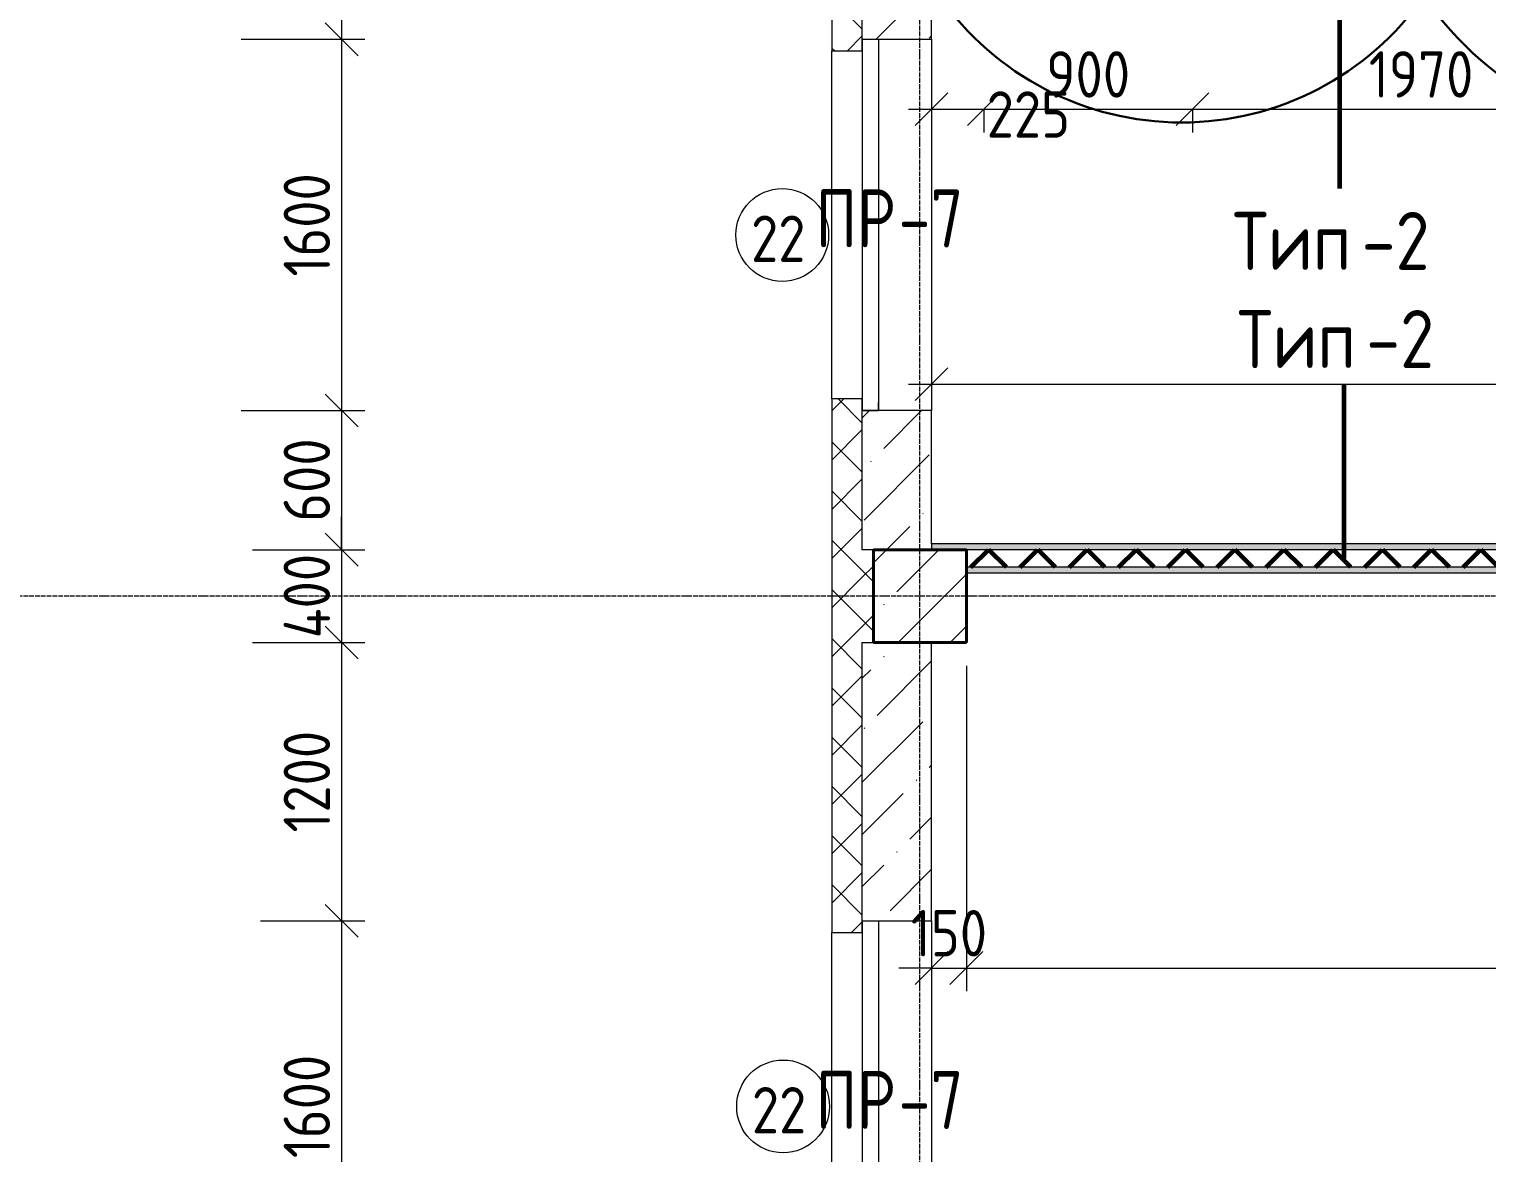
# Model space of a CAD drawing. Header units: millimetres. Extents: x -60946 to 138510, y -262288 to 24501.
# Drawn here: x -22156 to -15873, y -47860 to -43016 of the extents above; entities that cross this region are included whole.
import ezdxf

# ---------------------------------------------------------------- set-up
doc = ezdxf.new("R2010")
doc.units = ezdxf.units.MM
doc.linetypes.add('ADSK_Линия сетки', pattern=[25, 20, -2.5, 0, -2.5])
for name, color, linetype, lineweight in [('2)Тип-2', 3, 'Continuous', 60), ('_ Окна', 7, 'Continuous', 18), ('Марки', 7, 'Continuous', 20), ('Марки окон', 7, 'Continuous', 20), ('Несущие колонны', 7, 'Continuous', 18), ('Окна', 7, 'Continuous', 9), ('Оси', 7, 'Continuous', 9), ('Размеры', 7, 'Continuous', 9), ('Стены внутренние', 7, 'Continuous', 18), ('Стены наружные', 7, 'Continuous', 18), ('Стены несущие', 7, 'Continuous', 30), ('Стены отделка', 7, 'Continuous', 30), ('Стены штриховка', 7, 'Continuous', 9)]:
    doc.layers.add(name, color=color, linetype=linetype, lineweight=lineweight)
doc.layers.add('2)Тип-4', color=7, linetype='Continuous', lineweight=30, true_color=0x0080c0)
doc.styles.add('GOST Common_2', font='', dxfattribs={"width": 0.9, "height": 250})
doc.styles.add('GOST Common_3', font='', dxfattribs={"width": 0.9, "height": 200})
doc.styles.add('GOST Common_5', font='', dxfattribs={"width": 0.85, "height": 250})
doc.styles.get('GOST Common_2').set_extended_font_data('GOST Common')
doc.styles.get('GOST Common_3').set_extended_font_data('GOST Common')
doc.styles.get('GOST Common_5').set_extended_font_data('GOST Common')
doc.dimstyles.new('ADSK_Основной_2_0', dxfattribs={"dimscale": 304.8, "dimtxt": 201.142999, "dimasz": 0.463911, "dimexe": 0.328084, "dimexo": 0.328084, "dimgap": 0.164042, "dimtad": 1, "dimdec": 3, "dimrnd": 0.001, "dimdsep": 46, "dimtxsty": 'GOST Common_3', "dimblk1": 'OBLIQUE', "dimblk2": 'OBLIQUE', "dimsah": 1, "dimcen": 0.09, "dimdle": 0.328084, "dimazin": 2, "dimtfac": 1, "dimtdec": 4, "dimtix": 1, "dimtmove": 0, "dimatfit": 3, "dimfxl": 1, "dimtvp": 1, "dimtolj": 1, "dimtzin": 0, "dimlwd": 20, "dimlwe": 20, "dimarcsym": 2})
doc.dimstyles.new('ADSK_Основной_2_0_1', dxfattribs={"dimscale": 304.8, "dimtxt": 201.142999, "dimasz": 0.463911, "dimexe": 0.328084, "dimexo": 0.328084, "dimgap": 0.164042, "dimtad": 1, "dimdec": 3, "dimrnd": 0.001, "dimdsep": 46, "dimtxsty": 'GOST Common_3', "dimblk1": 'OBLIQUE', "dimblk2": 'OBLIQUE', "dimsah": 1, "dimcen": 0.09, "dimdle": 0.328084, "dimazin": 2, "dimtfac": 1, "dimtdec": 4, "dimtix": 1, "dimtmove": 1, "dimatfit": 3, "dimfxl": 1, "dimtvp": 1, "dimtolj": 1, "dimtzin": 0, "dimlwd": 20, "dimlwe": 20, "dimarcsym": 2})
doc.dimstyles.new('ADSK_Основной_2_0_2', dxfattribs={"dimscale": 304.8, "dimtxt": 201.142999, "dimasz": 0.463911, "dimexe": 0.328084, "dimexo": 0.328084, "dimgap": 0.164042, "dimtad": 1, "dimdec": 3, "dimrnd": 0.001, "dimdsep": 46, "dimtxsty": 'GOST Common_3', "dimblk1": 'OBLIQUE', "dimblk2": 'OBLIQUE', "dimsah": 1, "dimcen": 0.09, "dimdle": 0.328084, "dimazin": 2, "dimtfac": 1, "dimtdec": 4, "dimtix": 1, "dimtmove": 0, "dimatfit": 3, "dimfxl": 1, "dimtvp": 1, "dimtolj": 1, "dimtzin": 0, "dimlwd": 20, "dimlwe": 20, "dimarcsym": 2})
pattern_1 = [(45, (1283.93, -48864.63), (-106.066, 106.066), []), (135, (1283.93, -48864.63), (-106.066, -106.066), [])]

# ---------------------------------------------------------------- blocks, each defined once
blk = doc.blocks.new('ADSK_КолоннаЖБ_Прямоугольная - 400x400 мм-1807142-Кладочный план 1-го этажа')
at = {"layer": 'Несущие колонны', "lineweight": 40}
for p, q in [((-200, 200), (200, 200)), ((-200, -200), (-200, 200)), ((200, 200), (200, -200)), ((200, -200), (-200, -200))]:
    blk.add_line(p, q, dxfattribs=at)
blk = doc.blocks.new('ОКНО L03 _2СТ_RS - ОК-1_1600х2000h_противоударное-3556404-Кладочный план 1-го этажа')
at = {"layer": '_ Окна'}
for p, q in [((-838.1, -79), (761.9, -79)), ((-838.1, -149), (-838.1, -79)), ((-838.1, -79), (-803.1, -79)), ((761.9, -79), (726.9, -79)), ((761.9, -149), (761.9, -79)), ((-838.1, -149), (761.9, -149)), ((-838.1, -149), (-833.1, -149)), ((761.9, -149), (756.9, -149))]:
    blk.add_line(p, q, dxfattribs=at)
blk = doc.blocks.new('_Oblique')
at = {"color": 0, "linetype": 'ByBlock', "lineweight": -2}
blk.add_line((-0.5, -0.5), (0.5, 0.5), dxfattribs=at)
blk = doc.blocks.new('*D4282')
at = {"layer": 'Defpoints', "color": 0, "transparency": 16777216}
for p in [(-21341.7, -41859.7), (-21341.7, -43059.7), (-20808.8, -43059.7)]:
    blk.add_point(p, dxfattribs=at)
at = {"layer": 'Размеры', "color": 0, "lineweight": 20, "transparency": 16777216}
for p, q in [((-20808.8, -41759.7), (-20808.8, -43159.7)), ((-21241.7, -41859.7), (-20708.8, -41859.7)), ((-21241.7, -43059.7), (-20708.8, -43059.7))]:
    blk.add_line(p, q, dxfattribs=at)
at = {"layer": 'Размеры', "color": 0, "lineweight": 20, "transparency": 16777216, "xscale": 141.4, "yscale": 141.4, "zscale": 141.4}
for p, rotation in [((-20808.8, -41859.7), 90), ((-20808.8, -43059.7), 270)]:
    blk.add_blockref('_Oblique', p, dxfattribs=dict(at, rotation=rotation))
at = {"layer": 'Размеры', "color": 0, "lineweight": 9, "transparency": 16777216, "insert": (-20958.8, -42459.7), "char_height": 200, "width": 560.473, "attachment_point": 5, "rotation": 90, "style": 'GOST Common_3'}
blk.add_mtext('\\A1;1200', dxfattribs=at)
blk = doc.blocks.new('*D4283')
at = {"layer": 'Defpoints', "color": 0, "transparency": 16777216}
for p in [(-21341.7, -43059.7), (-21341.7, -44659.7), (-20808.8, -44659.7)]:
    blk.add_point(p, dxfattribs=at)
at = {"layer": 'Размеры', "color": 0, "lineweight": 20, "transparency": 16777216}
for p, q in [((-20808.8, -42959.7), (-20808.8, -44759.7)), ((-21241.7, -43059.7), (-20708.8, -43059.7)), ((-21241.7, -44659.7), (-20708.8, -44659.7))]:
    blk.add_line(p, q, dxfattribs=at)
at = {"layer": 'Размеры', "color": 0, "lineweight": 20, "transparency": 16777216, "xscale": 141.4, "yscale": 141.4, "zscale": 141.4}
for p, rotation in [((-20808.8, -43059.7), 90), ((-20808.8, -44659.7), 270)]:
    blk.add_blockref('_Oblique', p, dxfattribs=dict(at, rotation=rotation))
at = {"layer": 'Размеры', "color": 0, "lineweight": 9, "transparency": 16777216, "insert": (-20958.8, -43859.7), "char_height": 200, "width": 560.473, "attachment_point": 5, "rotation": 90, "style": 'GOST Common_3'}
blk.add_mtext('\\A1;1600', dxfattribs=at)
blk = doc.blocks.new('*D4284')
at = {"layer": 'Defpoints', "color": 0, "transparency": 16777216}
for p in [(-21341.7, -44659.7), (-21292.7, -45259.7), (-20808.8, -45259.7)]:
    blk.add_point(p, dxfattribs=at)
at = {"layer": 'Размеры', "color": 0, "lineweight": 20, "transparency": 16777216}
for p, q in [((-20808.8, -44559.7), (-20808.8, -45359.7)), ((-21241.7, -44659.7), (-20708.8, -44659.7)), ((-21192.7, -45259.7), (-20708.8, -45259.7))]:
    blk.add_line(p, q, dxfattribs=at)
at = {"layer": 'Размеры', "color": 0, "lineweight": 20, "transparency": 16777216, "xscale": 141.4, "yscale": 141.4, "zscale": 141.4}
for p, rotation in [((-20808.8, -44659.7), 90), ((-20808.8, -45259.7), 270)]:
    blk.add_blockref('_Oblique', p, dxfattribs=dict(at, rotation=rotation))
at = {"layer": 'Размеры', "color": 0, "lineweight": 9, "transparency": 16777216, "insert": (-20958.8, -44959.7), "char_height": 200, "width": 454.106, "attachment_point": 5, "rotation": 90, "style": 'GOST Common_3'}
blk.add_mtext('\\A1;600', dxfattribs=at)
blk = doc.blocks.new('*D4285')
at = {"layer": 'Defpoints', "color": 0, "transparency": 16777216}
for p in [(-21292.7, -45259.7), (-21292.7, -45659.7), (-20808.8, -45659.7)]:
    blk.add_point(p, dxfattribs=at)
at = {"layer": 'Размеры', "color": 0, "lineweight": 20, "transparency": 16777216}
for p, q in [((-20808.8, -45259.7), (-20808.8, -45118.3)), ((-21192.7, -45259.7), (-20708.8, -45259.7)), ((-20808.8, -45259.7), (-20808.8, -45659.7)), ((-21192.7, -45659.7), (-20708.8, -45659.7)), ((-20808.8, -45659.7), (-20808.8, -45801.1))]:
    blk.add_line(p, q, dxfattribs=at)
at = {"layer": 'Размеры', "color": 0, "lineweight": 20, "transparency": 16777216, "xscale": 141.4, "yscale": 141.4, "zscale": 141.4}
for p, rotation in [((-20808.8, -45259.7), 270), ((-20808.8, -45659.7), 90)]:
    blk.add_blockref('_Oblique', p, dxfattribs=dict(at, rotation=rotation))
at = {"layer": 'Размеры', "color": 0, "lineweight": 9, "transparency": 16777216, "insert": (-20958.8, -45459.7), "char_height": 200, "width": 474.561, "attachment_point": 5, "rotation": 90, "style": 'GOST Common_3'}
blk.add_mtext('\\A1;400', dxfattribs=at)
blk = doc.blocks.new('*D4286')
at = {"layer": 'Defpoints', "color": 0, "transparency": 16777216}
for p in [(-21292.7, -45659.7), (-21257.9, -46859.7), (-20808.8, -46859.7)]:
    blk.add_point(p, dxfattribs=at)
at = {"layer": 'Размеры', "color": 0, "lineweight": 20, "transparency": 16777216}
for p, q in [((-20808.8, -45559.7), (-20808.8, -46959.7)), ((-21192.7, -45659.7), (-20708.8, -45659.7)), ((-21157.9, -46859.7), (-20708.8, -46859.7))]:
    blk.add_line(p, q, dxfattribs=at)
at = {"layer": 'Размеры', "color": 0, "lineweight": 20, "transparency": 16777216, "xscale": 141.4, "yscale": 141.4, "zscale": 141.4}
for p, rotation in [((-20808.8, -45659.7), 90), ((-20808.8, -46859.7), 270)]:
    blk.add_blockref('_Oblique', p, dxfattribs=dict(at, rotation=rotation))
at = {"layer": 'Размеры', "color": 0, "lineweight": 9, "transparency": 16777216, "insert": (-20958.8, -46259.7), "char_height": 200, "width": 560.473, "attachment_point": 5, "rotation": 90, "style": 'GOST Common_3'}
blk.add_mtext('\\A1;1200', dxfattribs=at)
blk = doc.blocks.new('*D4287')
at = {"layer": 'Defpoints', "color": 0, "transparency": 16777216}
for p in [(-21257.9, -46859.7), (-21341.7, -48459.7), (-20808.8, -48459.7)]:
    blk.add_point(p, dxfattribs=at)
at = {"layer": 'Размеры', "color": 0, "lineweight": 20, "transparency": 16777216}
for p, q in [((-20808.8, -46759.7), (-20808.8, -48559.7)), ((-21157.9, -46859.7), (-20708.8, -46859.7)), ((-21241.7, -48459.7), (-20708.8, -48459.7))]:
    blk.add_line(p, q, dxfattribs=at)
at = {"layer": 'Размеры', "color": 0, "lineweight": 20, "transparency": 16777216, "xscale": 141.4, "yscale": 141.4, "zscale": 141.4}
for p, rotation in [((-20808.8, -46859.7), 90), ((-20808.8, -48459.7), 270)]:
    blk.add_blockref('_Oblique', p, dxfattribs=dict(at, rotation=rotation))
at = {"layer": 'Размеры', "color": 0, "lineweight": 9, "transparency": 16777216, "insert": (-20958.8, -47659.7), "char_height": 200, "width": 560.473, "attachment_point": 5, "rotation": 90, "style": 'GOST Common_3'}
blk.add_mtext('\\A1;1600', dxfattribs=at)
blk = doc.blocks.new('*D4070')
at = {"layer": 'Defpoints', "color": 0, "transparency": 16777216}
for p in [(-18266.1, -43260.9), (-18041.1, -43260.9), (-18041.1, -43360.9)]:
    blk.add_point(p, dxfattribs=at)
at = {"layer": 'Размеры', "color": 0, "lineweight": 20, "transparency": 16777216}
for p, q in [((-18366.1, -43360.9), (-17941.1, -43360.9)), ((-18266.1, -43360.9), (-18266.1, -43460.9)), ((-18041.1, -43360.9), (-18041.1, -43460.9))]:
    blk.add_line(p, q, dxfattribs=at)
at = {"layer": 'Размеры', "color": 0, "lineweight": 20, "transparency": 16777216, "xscale": 141.4, "yscale": 141.4, "zscale": 141.4, "rotation": 180}
blk.add_blockref('_Oblique', (-18266.1, -43360.9), dxfattribs=at)
at = {"layer": 'Размеры', "color": 0, "lineweight": 20, "transparency": 16777216, "xscale": 141.4, "yscale": 141.4, "zscale": 141.4}
blk.add_blockref('_Oblique', (-18041.1, -43360.9), dxfattribs=at)
at = {"layer": 'Размеры', "color": 0, "lineweight": 9, "transparency": 16777216, "insert": (-18028.7, -43283.7), "char_height": 200, "width": 454.106, "attachment_point": 1, "line_spacing_factor": 1.022761, "style": 'GOST Common_3'}
blk.add_mtext('\\A1;225', dxfattribs=at)
blk = doc.blocks.new('*D4071')
at = {"layer": 'Defpoints', "color": 0, "transparency": 16777216}
for p in [(-18041.1, -43260.9), (-17141.1, -43260.9), (-17141.1, -43360.9)]:
    blk.add_point(p, dxfattribs=at)
at = {"layer": 'Размеры', "color": 0, "lineweight": 20, "transparency": 16777216}
for p, q in [((-18141.1, -43360.9), (-17041.1, -43360.9)), ((-18041.1, -43360.9), (-18041.1, -43460.9)), ((-17141.1, -43360.9), (-17141.1, -43460.9))]:
    blk.add_line(p, q, dxfattribs=at)
at = {"layer": 'Размеры', "color": 0, "lineweight": 20, "transparency": 16777216, "xscale": 141.4, "yscale": 141.4, "zscale": 141.4, "rotation": 180}
blk.add_blockref('_Oblique', (-18041.1, -43360.9), dxfattribs=at)
at = {"layer": 'Размеры', "color": 0, "lineweight": 20, "transparency": 16777216, "xscale": 141.4, "yscale": 141.4, "zscale": 141.4}
blk.add_blockref('_Oblique', (-17141.1, -43360.9), dxfattribs=at)
at = {"layer": 'Размеры', "color": 0, "lineweight": 9, "transparency": 16777216, "insert": (-17591.1, -43210.9), "char_height": 200, "width": 454.106, "attachment_point": 5, "style": 'GOST Common_3'}
blk.add_mtext('\\A1;900', dxfattribs=at)
blk = doc.blocks.new('*D4072')
at = {"layer": 'Defpoints', "color": 0, "transparency": 16777216}
for p in [(-17141.1, -43260.9), (-15171.1, -43260.9), (-15171.1, -43360.9)]:
    blk.add_point(p, dxfattribs=at)
at = {"layer": 'Размеры', "color": 0, "lineweight": 20, "transparency": 16777216}
for p, q in [((-17241.1, -43360.9), (-15071.1, -43360.9)), ((-17141.1, -43360.9), (-17141.1, -43460.9)), ((-15171.1, -43360.9), (-15171.1, -43460.9))]:
    blk.add_line(p, q, dxfattribs=at)
at = {"layer": 'Размеры', "color": 0, "lineweight": 20, "transparency": 16777216, "xscale": 141.4, "yscale": 141.4, "zscale": 141.4, "rotation": 180}
blk.add_blockref('_Oblique', (-17141.1, -43360.9), dxfattribs=at)
at = {"layer": 'Размеры', "color": 0, "lineweight": 20, "transparency": 16777216, "xscale": 141.4, "yscale": 141.4, "zscale": 141.4}
blk.add_blockref('_Oblique', (-15171.1, -43360.9), dxfattribs=at)
at = {"layer": 'Размеры', "color": 0, "lineweight": 9, "transparency": 16777216, "insert": (-16156.1, -43210.9), "char_height": 200, "width": 560.473, "attachment_point": 5, "style": 'GOST Common_3'}
blk.add_mtext('\\A1;1970', dxfattribs=at)
blk = doc.blocks.new('*D4077')
at = {"layer": 'Defpoints', "color": 0, "transparency": 16777216}
for p in [(-18266.1, -44446.1), (-11741.1, -44546.1), (-11741.1, -45234.7)]:
    blk.add_point(p, dxfattribs=at)
at = {"layer": 'Размеры', "color": 0, "lineweight": 20, "transparency": 16777216}
for p, q in [((-11741.1, -45134.7), (-11741.1, -44446.1)), ((-18366.1, -44546.1), (-11641.1, -44546.1)), ((-18266.1, -44546.1), (-18266.1, -44646.1))]:
    blk.add_line(p, q, dxfattribs=at)
at = {"layer": 'Размеры', "color": 0, "lineweight": 20, "transparency": 16777216, "xscale": 141.4, "yscale": 141.4, "zscale": 141.4, "rotation": 180}
blk.add_blockref('_Oblique', (-18266.1, -44546.1), dxfattribs=at)
at = {"layer": 'Размеры', "color": 0, "lineweight": 20, "transparency": 16777216, "xscale": 141.4, "yscale": 141.4, "zscale": 141.4}
blk.add_blockref('_Oblique', (-11741.1, -44546.1), dxfattribs=at)
at = {"layer": 'Размеры', "color": 0, "lineweight": 9, "transparency": 16777216, "insert": (-15003.6, -44396.1), "char_height": 200, "width": 605.475, "attachment_point": 5, "style": 'GOST Common_3'}
blk.add_mtext('\\A1;6525', dxfattribs=at)
blk = doc.blocks.new('*D3927')
at = {"layer": 'Defpoints', "color": 0, "transparency": 16777216}
for p in [(-18116.1, -45659.7), (-18266.1, -46962.9), (-18116.1, -47062.9)]:
    blk.add_point(p, dxfattribs=at)
at = {"layer": 'Размеры', "color": 0, "lineweight": 20, "transparency": 16777216}
for p, q in [((-18116.1, -45759.7), (-18116.1, -47162.9)), ((-18266.1, -47062.9), (-18407.5, -47062.9)), ((-18266.1, -47062.9), (-18266.1, -47162.9)), ((-18266.1, -47062.9), (-18116.1, -47062.9)), ((-18116.1, -47062.9), (-17974.7, -47062.9))]:
    blk.add_line(p, q, dxfattribs=at)
at = {"layer": 'Размеры', "color": 0, "lineweight": 20, "transparency": 16777216, "xscale": 141.4, "yscale": 141.4, "zscale": 141.4}
blk.add_blockref('_Oblique', (-18266.1, -47062.9), dxfattribs=at)
at = {"layer": 'Размеры', "color": 0, "lineweight": 20, "transparency": 16777216, "xscale": 141.4, "yscale": 141.4, "zscale": 141.4, "rotation": 180}
blk.add_blockref('_Oblique', (-18116.1, -47062.9), dxfattribs=at)
at = {"layer": 'Размеры', "color": 0, "lineweight": 9, "transparency": 16777216, "insert": (-18191.1, -46912.9), "char_height": 200, "width": 409.104, "attachment_point": 5, "style": 'GOST Common_3'}
blk.add_mtext('\\A1;150', dxfattribs=at)
blk = doc.blocks.new('*D3928')
at = {"layer": 'Defpoints', "color": 0, "transparency": 16777216}
for p in [(-18116.1, -45659.7), (-12591.1, -46634.7), (-12591.1, -47062.9)]:
    blk.add_point(p, dxfattribs=at)
at = {"layer": 'Размеры', "color": 0, "lineweight": 20, "transparency": 16777216}
for p, q in [((-18116.1, -45759.7), (-18116.1, -47162.9)), ((-12591.1, -46734.7), (-12591.1, -47162.9)), ((-18216.1, -47062.9), (-12491.1, -47062.9))]:
    blk.add_line(p, q, dxfattribs=at)
at = {"layer": 'Размеры', "color": 0, "lineweight": 20, "transparency": 16777216, "xscale": 141.4, "yscale": 141.4, "zscale": 141.4, "rotation": 180}
blk.add_blockref('_Oblique', (-18116.1, -47062.9), dxfattribs=at)
at = {"layer": 'Размеры', "color": 0, "lineweight": 20, "transparency": 16777216, "xscale": 141.4, "yscale": 141.4, "zscale": 141.4}
blk.add_blockref('_Oblique', (-12591.1, -47062.9), dxfattribs=at)
at = {"layer": 'Размеры', "color": 0, "lineweight": 9, "transparency": 16777216, "insert": (-15353.6, -46912.9), "char_height": 200, "width": 605.475, "attachment_point": 5, "style": 'GOST Common_3'}
blk.add_mtext('\\A1;5525', dxfattribs=at)
blk = doc.blocks.new('М_окна1 - Маркировка типоразмера-1510237-Кладочный план 1-го этажа')
at = {"layer": 'Марки окон'}
blk.add_circle((0, 0), 2, dxfattribs=at)

msp = doc.modelspace()

# ---------------------------------------------------------------- hatches: boundary and pattern name
at = {"layer": '2)Тип-2'}
msp.add_hatch(color=256, dxfattribs=at).paths.add_polyline_path([(-12293.961, -45259.6624), (-11766.0657, -45259.6624), (-11766.0657, -45234.6624), (-18266.0657, -45234.6624), (-18266.0657, -45259.6624), (-12516.0657, -45259.6624)])
h = msp.add_hatch(dxfattribs=at)
h.set_pattern_fill('FP_4', color=256, style=0, pattern_type=2)
h.set_pattern_definition(pattern_1)
h.paths.add_polyline_path([(-12516.0657, -45334.6624), (-12516.0657, -45259.6624), (-18116.0657, -45259.6624), (-18116.0657, -45334.6624), (-12566.0657, -45334.6624)])
h.paths.add_polyline_path([(-11866.0657, -45334.6624), (-11841.0657, -45334.6624), (-11841.0657, -45259.6624), (-12116.0657, -45259.6624), (-12116.0657, -45334.6624)])
h = msp.add_hatch(color=256, dxfattribs=at)
h.paths.add_polyline_path([(-11866.0657, -45359.6624), (-11866.0657, -45334.6624), (-12116.0657, -45334.6624), (-12116.0657, -45359.6624)])
h.paths.add_polyline_path([(-18116.0657, -45359.6624), (-12566.0657, -45359.6624), (-12566.0657, -45334.6624), (-18116.0657, -45334.6624)])
at = {"layer": 'Несущие колонны', "lineweight": 9}
h = msp.add_hatch(dxfattribs=at)
h.set_pattern_fill('FP_3', color=256, style=0, pattern_type=2)
h.set_pattern_definition([(45, (1283.93, -48864.63), (-224.5064, 224.5064), []), (45, (1508.44, -48864.63), (-224.5064, 224.5064), [396.875, -79.375, 3.353, -76.022])])
h.paths.add_polyline_path([(-18516.0657, -45659.6624), (-18116.0657, -45659.6624), (-18116.0657, -45259.6624), (-18516.0657, -45259.6624)])
at = {"layer": 'Стены внутренние', "lineweight": 9}
h = msp.add_hatch(dxfattribs=at)
h.set_pattern_fill('FP_1', color=256, style=0, pattern_type=2)
h.set_pattern_definition([(45, (1283.93, -48864.63), (84.1895, 308.696), [396.875, -79.375, 3.353, -76.022])])
h.paths.add_polyline_path([(-18566.0657, -55659.6624), (-18266.0657, -55659.6624), (-18266.0657, -52259.6624), (-18565.0657, -52259.6624), (-18566.0657, -53855.1206)])
h.paths.add_polyline_path([(-18566.0657, -50709.6624), (-18565.0657, -50709.6624), (-18565.0657, -50659.6624), (-18266.0657, -50659.6624), (-18266.0657, -50059.6624), (-18566.0657, -50059.6624)])
h.paths.add_polyline_path([(-18266.0657, -49659.6624), (-18266.0657, -48459.6624), (-18565.0657, -48459.6624), (-18566.0657, -49659.6624)])
h.paths.add_polyline_path([(-18565.0657, -46909.6624), (-18565.0657, -46859.6624), (-18266.0657, -46859.6624), (-18266.0657, -45659.6624), (-18566.0657, -45659.6624), (-18566.0657, -46909.6624)])
h.paths.add_polyline_path([(-18266.0657, -45259.6624), (-18266.0657, -44659.6624), (-18565.0657, -44659.6624), (-18566.0657, -45259.6624)])
h.paths.add_polyline_path([(-18565.0657, -43109.6624), (-18565.0657, -43059.6624), (-18266.0657, -43059.6624), (-18266.0657, -41859.6624), (-18565.0657, -41859.6624), (-18566.0657, -43109.6624)])
h.paths.add_polyline_path([(-18566.0657, -40309.6624), (-18565.0657, -40309.6624), (-18565.0657, -40259.6624), (-18266.0657, -40259.6624), (-18266.0657, -39659.6624), (-18566.0657, -39659.6624)])
h.paths.add_polyline_path([(-18266.0657, -39259.6624), (-18266.0657, -37859.6624), (-18566.0657, -37859.6624), (-18566.0657, -39259.6624)])
at = {"layer": 'Стены наружные', "lineweight": 9}
h = msp.add_hatch(dxfattribs=at)
h.set_pattern_fill('FP_4', color=256, style=0, pattern_type=2)
h.set_pattern_definition(pattern_1)
h.paths.add_polyline_path([(-18566.0657, -55659.6624), (-18566.0657, -52209.6624), (-18696.0657, -52209.6624), (-18696.0657, -55659.6624)])
h.paths.add_polyline_path([(-18696.0657, -50709.6624), (-18566.0657, -50709.6624), (-18566.0657, -48409.6624), (-18696.0657, -48409.6624), (-18696.0657, -48702.4494)])
h.paths.add_polyline_path([(-18566.0657, -46909.6624), (-18566.0657, -44609.6624), (-18696.0657, -44609.6624), (-18696.0657, -46909.6624)])
h.paths.add_polyline_path([(-18696.0657, -43109.6624), (-18566.0657, -43109.6624), (-18566.0657, -41809.6624), (-18696.0657, -41809.6624)])
h.paths.add_polyline_path([(-18566.0657, -40309.6624), (-18566.0657, -38039.6624), (-18696.0657, -38039.6624), (-18696.0657, -40309.6624)])
h = msp.add_hatch(dxfattribs=at)
h.set_pattern_fill('FP_4', color=256, style=0, pattern_type=2)
h.set_pattern_definition(pattern_1)
h.paths.add_polyline_path([(-18566.0657, -45659.6624), (-18516.0657, -45659.6624), (-18516.0657, -45259.6624), (-18566.0657, -45259.6624)])

# ---------------------------------------------------------------- linework, layer by layer
at = {"layer": '2)Тип-2'}
for p, q in [((-16508.1075, -42772.1624), (-16508.1075, -43703.1816)), ((-16488.3619, -45297.1624), (-16488.3619, -44549.1816))]:
    msp.add_line(p, q, dxfattribs=at)
at = {"layer": '2)Тип-4', "color": 5}
msp.add_lwpolyline([(-18231.9976, -42875.0122, -0.52056705), (-18231.9976, -40339.9261, -0.52056705), (-18231.9976, -38774.841, -0.52056705), (-18231.9976, -37314.357, -0.52056705), (-16712.4236, -36864.0133, -0.52056705), (-14041.0003, -36864.0133, -0.52056705), (-11666.4156, -36864.0133, -0.52056705), (-11573.0251, -38271.8218, -0.52056705), (-11573.0251, -40097.4578, -0.52056705), (-11573.0251, -42804.8792, -0.52056705), (-13638.8556, -42875.0122, -0.52056705), (-16144.8123, -42875.0122, -0.52056705)], format="xyb", close=True, dxfattribs=at)
at = {"layer": 'Несущие колонны', "lineweight": 9}
for p, q in [((-18266.0657, -45259.6624), (-18516.0657, -45259.6624)), ((-18516.0657, -45259.6624), (-18516.0657, -45659.6624)), ((-18116.0657, -45259.6624), (-18266.0657, -45259.6624)), ((-18116.0657, -45334.6624), (-18116.0657, -45259.6624)), ((-18116.0657, -45359.6624), (-18116.0657, -45334.6624)), ((-18116.0657, -45659.6624), (-18116.0657, -45359.6624)), ((-18516.0657, -45659.6624), (-18116.0657, -45659.6624))]:
    msp.add_line(p, q, dxfattribs=at)
at = {"layer": 'Оси', "linetype": 'ADSK_Линия сетки', "lineweight": 5}
for p, q in [((-18316.0657, -59838.5137), (-18316.0657, -24363.7173)), ((63681.4538, -45459.6624), (-23956.1623, -45459.6624))]:
    msp.add_line(p, q, dxfattribs=at)
at = {"layer": 'Стены внутренние', "lineweight": 5}
for p, q in [((-18266.0657, -43059.6624), (-18266.0657, -44659.6624)), ((-18266.0657, -46859.6624), (-18266.0657, -48459.6624))]:
    msp.add_line(p, q, dxfattribs=at)
at = {"layer": 'Стены наружные', "lineweight": 9}
for p, q in [((-18696.0657, -44609.6624), (-18696.0657, -43109.6624)), ((-18696.0657, -48409.6624), (-18696.0657, -46909.6624))]:
    msp.add_line(p, q, dxfattribs=at)
at = {"layer": 'Стены несущие', "lineweight": 9}
for p, q in [((-18266.0657, -43059.6624), (-18266.0657, -42834.6624)), ((-18565.0657, -43109.6624), (-18565.0657, -43059.6624)), ((-18565.0657, -43059.6624), (-18266.0657, -43059.6624)), ((-18566.0657, -43109.6624), (-18565.0657, -43109.6624)), ((-18565.0657, -44609.6624), (-18566.0657, -44609.6624)), ((-18565.0657, -44659.6624), (-18565.0657, -44609.6624)), ((-18266.0657, -44659.6624), (-18565.0657, -44659.6624)), ((-18266.0657, -45234.6624), (-18266.0657, -44659.6624)), ((-11741.0657, -45234.6624), (-18266.0657, -45234.6624)), ((-18516.0657, -45259.6624), (-18266.0657, -45259.6624)), ((-18116.0657, -45359.6624), (-12591.0657, -45359.6624)), ((-18266.0657, -45659.6624), (-18516.0657, -45659.6624)), ((-18266.0657, -46859.6624), (-18266.0657, -45659.6624)), ((-18565.0657, -46909.6624), (-18565.0657, -46859.6624)), ((-18565.0657, -46859.6624), (-18266.0657, -46859.6624)), ((-18566.0657, -46909.6624), (-18565.0657, -46909.6624))]:
    msp.add_line(p, q, dxfattribs=at)
at = {"layer": 'Стены отделка', "lineweight": 18}
for p, q in [((-18696.0657, -41809.6624), (-18696.0657, -43109.6624)), ((-18696.0657, -43109.6624), (-18566.0657, -43109.6624)), ((-18566.0657, -44609.6624), (-18696.0657, -44609.6624)), ((-18696.0657, -44609.6624), (-18696.0657, -46909.6624)), ((-18516.0657, -45259.6624), (-18566.0657, -45259.6624)), ((-18516.0657, -45659.6624), (-18516.0657, -45259.6624)), ((-18566.0657, -45659.6624), (-18516.0657, -45659.6624)), ((-18696.0657, -46909.6624), (-18566.0657, -46909.6624))]:
    msp.add_line(p, q, dxfattribs=at)
at = {"layer": 'Стены штриховка', "lineweight": 9}
for p, q in [((-18566.0657, -41809.6624), (-18566.0657, -43109.6624)), ((-18566.0657, -44609.6624), (-18566.0657, -45259.6624)), ((-18266.0657, -45234.6624), (-18266.0657, -45259.6624)), ((-11766.0657, -45259.6624), (-18266.0657, -45259.6624)), ((-18116.0657, -45259.6624), (-18116.0657, -45359.6624)), ((-12516.0657, -45334.6624), (-18116.0657, -45334.6624)), ((-18566.0657, -45659.6624), (-18566.0657, -46909.6624))]:
    msp.add_line(p, q, dxfattribs=at)

# ---------------------------------------------------------------- block references
at = {"layer": 'Марки окон', "xscale": 99.99999999999993, "yscale": 99.99999999999993, "zscale": 99.99999999999993}
for p in [(-18909.7614, -43903.1816), (-18906.0657, -47659.6624)]:
    msp.add_blockref('М_окна1 - Маркировка типоразмера-1510237-Кладочный план 1-го этажа', p, dxfattribs=at)
at = {"layer": 'Несущие колонны', "lineweight": 40, "rotation": 89.9999999999999}
msp.add_blockref('ADSK_КолоннаЖБ_Прямоугольная - 400x400 мм-1807142-Кладочный план 1-го этажа', (-18316.0657, -45459.6624), dxfattribs=at)
at = {"layer": 'Окна', "rotation": 269.9999999999997}
for p in [(-18416.0657, -43897.7624), (-18416.0657, -47697.7624)]:
    msp.add_blockref('ОКНО L03 _2СТ_RS - ОК-1_1600х2000h_противоударное-3556404-Кладочный план 1-го этажа', p, dxfattribs=at)

# ---------------------------------------------------------------- texts
at = {"layer": '2)Тип-2', "color": 116, "lineweight": 9, "true_color": 0x008040, "char_height": 250, "attachment_point": 1, "style": 'GOST Common_3'}
for s, insert, width in [('Тип', (-16968.1075, -43803.7545), 673.4175), ('-2', (-16412.4825, -43803.7545), 432.91125), ('Тип', (-16948.3619, -44226.7545), 673.4175), ('-2', (-16392.7369, -44226.7545), 432.91125)]:
    msp.add_mtext(s, dxfattribs=dict(at, insert=insert, width=width))
at = {"layer": 'Марки', "lineweight": 9, "char_height": 250, "attachment_point": 1, "style": 'GOST Common_5'}
for s, insert, width in [('ПР', (-18765.9965, -43706.6813), 432.91125), ('-7', (-18408.809, -43706.6813), 389.620125), ('ПР', (-18765.9965, -47506.6813), 432.91125), ('-7', (-18408.809, -47506.6813), 389.620125)]:
    msp.add_mtext(s, dxfattribs=dict(at, insert=insert, width=width))
at = {"layer": 'Марки окон', "lineweight": 5, "char_height": 200, "width": 317.46825, "attachment_point": 1, "style": 'GOST Common_2'}
for insert in [(-19044.3188, -43819.3962), (-19040.6231, -47575.8771)]:
    msp.add_mtext('22', dxfattribs=dict(at, insert=insert))

# ---------------------------------------------------------------- dimensions: what is measured, and where the dimension line sits
at = {"layer": 'Размеры', "lineweight": 9}
for base, p1, p2, override, picture, middle in [((-20808.7681, -43059.6624), (-21341.6603, -41859.6624), (-21341.6603, -43059.6624), {"dimpost": '<>', "dimfxl": 1200}, '*D4282', (-20958.7681, -42459.6624)), ((-20808.7681, -44659.6624), (-21341.6603, -43059.6624), (-21341.6603, -44659.6624), {"dimpost": '<>', "dimfxl": 1600}, '*D4283', (-20958.7681, -43859.6624)), ((-20808.7681, -45259.6624), (-21341.6603, -44659.6624), (-21292.6603, -45259.6624), {"dimpost": '<>', "dimfxl": 601.997508}, '*D4284', (-20958.7681, -44959.6624)), ((-20808.7681, -45659.6624), (-21292.6603, -45259.6624), (-21292.6603, -45659.6624), {"dimpost": '<>', "dimfxl": 400}, '*D4285', (-20958.7681, -45459.6624)), ((-20808.7681, -46859.6624), (-21292.6603, -45659.6624), (-21257.9149, -46859.6624), {"dimpost": '<>', "dimfxl": 1200.502914}, '*D4286', (-20958.7681, -46259.6624)), ((-20808.7681, -48459.6624), (-21257.9149, -46859.6624), (-21341.6603, -48459.6624), {"dimpost": '<>', "dimfxl": 1602.190157}, '*D4287', (-20958.7681, -47659.6624))]:
    dim = msp.add_linear_dim(base=base, p1=p1, p2=p2, angle=90, dimstyle='ADSK_Основной_2_0', override=override, dxfattribs=at)
    dim.commit()
    dim.dimension.update_dxf_attribs({"geometry": picture, "text_midpoint": middle})
for base, p1, p2, override, picture, middle in [((-17141.0657, -43360.9251), (-18041.0657, -43260.9402), (-17141.0657, -43260.9402), {"dimpost": '<>', "dimfxl": 900}, '*D4071', (-17591.0657, -43210.9251)), ((-15171.0657, -43360.9251), (-17141.0657, -43260.9402), (-15171.0657, -43260.9402), {"dimpost": '<>', "dimfxl": 1970}, '*D4072', (-16156.0657, -43210.9251)), ((-11741.0657, -44546.0652), (-18266.0657, -44446.0803), (-11741.0657, -45234.6624), {"dimpost": '<>', "dimfxl": 6572.479496}, '*D4077', (-15003.5657, -44396.0652)), ((-18116.0657, -47062.9058), (-18266.0657, -46962.9209), (-18116.0657, -45659.6624), {"dimpost": '<>', "dimfxl": 1311.862316}, '*D3927', (-18191.0657, -46912.9058)), ((-12591.0657, -47062.9058), (-18116.0657, -45659.6624), (-12591.0657, -46634.6624), {"dimpost": '<>', "dimfxl": 5610.369863}, '*D3928', (-15353.5657, -46912.9058))]:
    dim = msp.add_linear_dim(base=base, p1=p1, p2=p2, dimstyle='ADSK_Основной_2_0_2', override=override, dxfattribs=at)
    dim.commit()
    dim.dimension.update_dxf_attribs({"geometry": picture, "text_midpoint": middle})
dim = msp.add_linear_dim(base=(-18041.0657, -43360.9251), p1=(-18266.0657, -43260.9402), p2=(-18041.0657, -43260.9402), dimstyle='ADSK_Основной_2_0_1', override={"dimpost": '<>', "dimfxl": 225}, dxfattribs=at)
dim.commit()
dim.dimension.update_dxf_attribs({"geometry": '*D4070', "text_midpoint": (-17801.5996, -43600.3723), "dimtype": 160})

doc.saveas('drawing.dxf')
